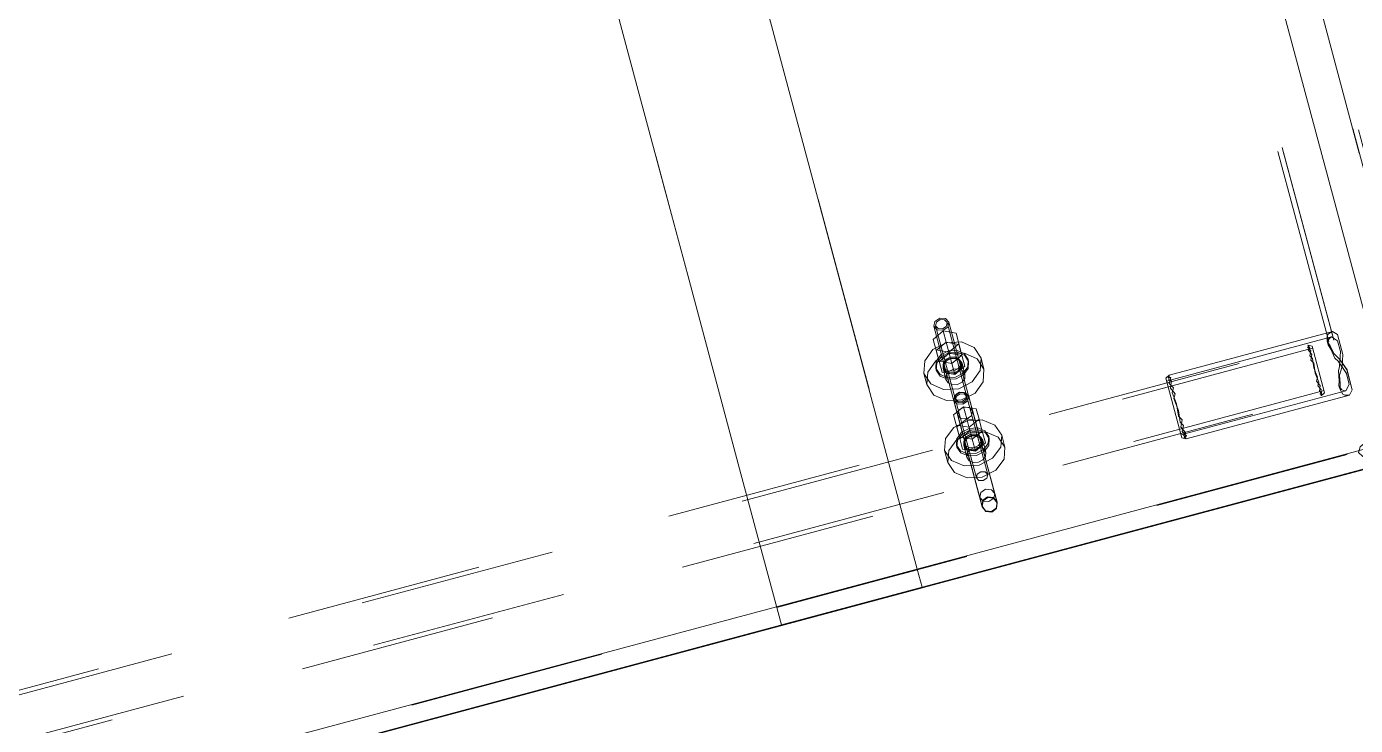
# Model space of a CAD drawing. Header units: millimetres. Extents: x -753 to 90, y 56274 to 56868.
# Drawn here: x -463.88 to -450.38, y 56734.59 to 56741.69 of the extents above; entities that cross this region are included whole.
import ezdxf

# ---------------------------------------------------------------- set-up
doc = ezdxf.new("R2010")
doc.units = ezdxf.units.MM
doc.linetypes.add('XKITLINE00', pattern=[0])
doc.linetypes.add('XKITLINE02', pattern=[4, 2, -2])
doc.layers.add('Cota', color=4, linetype='Continuous', lineweight=0)
doc.layers.add('Peça', color=2, linetype='Continuous', lineweight=0)

# ---------------------------------------------------------------- blocks, each defined once
blk = doc.blocks.new('*A627')
at = {"layer": 'Peça', "color": 7, "linetype": 'XKITLINE02', "lineweight": 0}
for p, q in [((-450.816, 56738.418), (-488.294, 56728.377)), ((-488.267, 56728.43), (-450.866, 56738.451)), ((-450.868, 56738.428), (-450.85, 56738.438)), ((-450.834, 56738.392), (-450.868, 56738.428)), ((-450.866, 56738.451), (-450.845, 56738.418)), ((-450.85, 56738.438), (-450.866, 56738.451)), ((-450.866, 56738.451), (-450.821, 56738.439)), ((-450.845, 56738.418), (-450.861, 56738.401)), ((-450.861, 56738.401), (-450.824, 56738.355)), ((-450.845, 56738.343), (-450.834, 56738.392)), ((-450.845, 56738.343), (-450.817, 56738.316)), ((-450.824, 56738.355), (-450.833, 56738.296)), ((-450.695, 56737.967), (-450.821, 56738.439)), ((-450.833, 56738.296), (-450.805, 56738.267)), ((-450.804, 56738.22), (-450.817, 56738.316)), ((-450.805, 56738.267), (-450.79, 56738.165)), ((-450.766, 56738.124), (-450.804, 56738.22)), ((-450.79, 56738.165), (-450.753, 56738.075)), ((-450.776, 56738.085), (-450.766, 56738.124)), ((-450.739, 56738.039), (-450.776, 56738.085)), ((-450.753, 56738.075), (-450.764, 56738.038)), ((-450.7, 56737.988), (-488.179, 56727.946)), ((-488.128, 56727.913), (-450.728, 56737.934)), ((-450.764, 56738.038), (-450.729, 56738.001)), ((-450.748, 56737.98), (-450.739, 56738.039)), ((-450.748, 56737.98), (-450.726, 56737.973)), ((-450.729, 56738.001), (-450.741, 56737.953)), ((-450.741, 56737.953), (-450.72, 56737.953)), ((-450.728, 56737.934), (-450.726, 56737.973)), ((-450.728, 56737.934), (-450.695, 56737.967)), ((-450.72, 56737.953), (-450.728, 56737.934))]:
    blk.add_line(p, q, dxfattribs=at)
blk = doc.blocks.new('*A640')
at = {"layer": 'Peça', "color": 7, "linetype": 'XKITLINE02', "lineweight": 0}
for p, q in [((-450.816, 56738.418), (-488.294, 56728.377)), ((-488.267, 56728.43), (-450.866, 56738.451)), ((-450.85, 56738.438), (-450.868, 56738.428)), ((-450.868, 56738.428), (-450.834, 56738.392)), ((-450.866, 56738.451), (-450.85, 56738.438)), ((-450.845, 56738.418), (-450.866, 56738.451)), ((-450.866, 56738.451), (-450.821, 56738.439)), ((-450.861, 56738.401), (-450.845, 56738.418)), ((-450.824, 56738.355), (-450.861, 56738.401)), ((-450.834, 56738.392), (-450.845, 56738.343)), ((-450.845, 56738.343), (-450.817, 56738.316)), ((-450.833, 56738.296), (-450.824, 56738.355)), ((-450.695, 56737.967), (-450.821, 56738.439)), ((-450.805, 56738.267), (-450.833, 56738.296)), ((-450.817, 56738.316), (-450.804, 56738.22)), ((-450.79, 56738.165), (-450.805, 56738.267)), ((-450.804, 56738.22), (-450.766, 56738.124)), ((-450.753, 56738.075), (-450.79, 56738.165)), ((-450.766, 56738.124), (-450.776, 56738.085)), ((-450.776, 56738.085), (-450.739, 56738.039)), ((-450.764, 56738.038), (-450.753, 56738.075)), ((-450.7, 56737.988), (-488.179, 56727.946)), ((-488.128, 56727.913), (-450.728, 56737.934)), ((-450.729, 56738.001), (-450.764, 56738.038)), ((-450.739, 56738.039), (-450.748, 56737.98)), ((-450.748, 56737.98), (-450.726, 56737.973)), ((-450.741, 56737.953), (-450.729, 56738.001)), ((-450.72, 56737.953), (-450.741, 56737.953)), ((-450.726, 56737.973), (-450.728, 56737.934)), ((-450.728, 56737.934), (-450.695, 56737.967)), ((-450.728, 56737.934), (-450.72, 56737.953))]:
    blk.add_line(p, q, dxfattribs=at)
blk = doc.blocks.new('*A1500')
at = {"layer": 'Peça', "color": 4, "linetype": 'XKITLINE00', "lineweight": 0}
for p, q in [((-457.937, 56742.039), (-457.794, 56741.506)), ((-457.794, 56741.506), (-457.646, 56740.951)), ((-456.263, 56735.792), (-435.67, 56741.309)), ((-456.214, 56735.606), (-435.62, 56741.123)), ((-457.646, 56740.951), (-457.331, 56739.777)), ((-457.331, 56739.777), (-457.166, 56739.16)), ((-457.166, 56739.16), (-456.639, 56737.192)), ((-456.453, 56736.5), (-456.639, 56737.192)), ((-450.303, 56737.183), (-456.212, 56735.6)), ((-456.214, 56735.606), (-456.453, 56736.5)), ((-456.212, 56735.6), (-456.214, 56735.606))]:
    blk.add_line(p, q, dxfattribs=at)
at = {"layer": 'Peça', "color": 7, "linetype": 'XKITLINE02', "lineweight": 0}
for p, q in [((-456.262, 56735.785), (-435.668, 56741.302)), ((-457.491, 56740.375), (-457.331, 56739.777)), ((-456.212, 56735.6), (-456.214, 56735.606))]:
    blk.add_line(p, q, dxfattribs=at)
blk = doc.blocks.new('*A1510')
at = {"layer": 'Peça', "color": 7, "linetype": 'XKITLINE02', "lineweight": 0}
for p, q in [((-452.3, 56738.084), (-450.625, 56738.533)), ((-450.615, 56738.59), (-452.275, 56738.145)), ((-450.67, 56738.492), (-450.668, 56738.547)), ((-450.67, 56738.492), (-450.66, 56738.453)), ((-450.638, 56738.442), (-450.67, 56738.492)), ((-450.668, 56738.547), (-450.656, 56738.566)), ((-450.66, 56738.453), (-450.658, 56738.5)), ((-450.658, 56738.5), (-450.644, 56738.522)), ((-450.656, 56738.566), (-450.615, 56738.59)), ((-450.625, 56738.533), (-450.644, 56738.522)), ((-450.625, 56738.533), (-450.563, 56738.495)), ((-450.615, 56738.59), (-450.564, 56738.559)), ((-450.564, 56738.559), (-450.509, 56738.354)), ((-450.563, 56738.495), (-450.533, 56738.384)), ((-450.633, 56738.411), (-450.66, 56738.453)), ((-450.601, 56738.364), (-450.638, 56738.442)), ((-450.633, 56738.411), (-450.589, 56738.319)), ((-450.535, 56738.301), (-450.601, 56738.364)), ((-450.533, 56738.384), (-450.542, 56738.232)), ((-450.516, 56738.233), (-450.509, 56738.354)), ((-450.589, 56738.319), (-450.558, 56738.289)), ((-450.473, 56738.161), (-450.558, 56738.289)), ((-450.555, 56738.19), (-450.542, 56738.232)), ((-450.546, 56738.088), (-450.555, 56738.19)), ((-450.516, 56738.233), (-450.543, 56738.145)), ((-450.468, 56738.199), (-450.535, 56738.301)), ((-450.468, 56738.199), (-450.413, 56737.995)), ((-452.275, 56738.145), (-452.308, 56738.113)), ((-452.308, 56738.113), (-452.146, 56737.509)), ((-452.275, 56738.145), (-452.285, 56738.121)), ((-452.285, 56738.121), (-452.258, 56738.121)), ((-452.278, 56738.096), (-452.275, 56738.145)), ((-452.278, 56738.096), (-452.249, 56738.087)), ((-452.258, 56738.121), (-452.273, 56738.06)), ((-452.273, 56738.06), (-452.23, 56738.015)), ((-452.249, 56738.087), (-452.261, 56738.014)), ((-450.546, 56738.088), (-450.549, 56738.038)), ((-450.543, 56738.145), (-450.536, 56738.059)), ((-450.536, 56738.059), (-450.538, 56738)), ((-450.445, 56738.051), (-450.473, 56738.161)), ((-452.261, 56738.014), (-452.214, 56737.956)), ((-452.23, 56738.015), (-452.244, 56737.969)), ((-452.244, 56737.969), (-452.198, 56737.855)), ((-452.227, 56737.907), (-452.214, 56737.956)), ((-452.154, 56737.538), (-450.479, 56737.987)), ((-450.442, 56737.942), (-452.102, 56737.497)), ((-450.538, 56738), (-450.549, 56738.038)), ((-450.549, 56738.038), (-450.523, 56737.999)), ((-450.538, 56738), (-450.508, 56737.953)), ((-450.523, 56737.999), (-450.5, 56737.987)), ((-450.508, 56737.953), (-450.488, 56737.942)), ((-450.479, 56737.987), (-450.5, 56737.987)), ((-450.488, 56737.942), (-450.442, 56737.942)), ((-450.479, 56737.987), (-450.445, 56738.051)), ((-450.442, 56737.942), (-450.413, 56737.995)), ((-452.179, 56737.787), (-452.227, 56737.907)), ((-452.198, 56737.855), (-452.179, 56737.727)), ((-452.163, 56737.666), (-452.179, 56737.787)), ((-452.179, 56737.727), (-452.143, 56737.691)), ((-452.163, 56737.666), (-452.127, 56737.632)), ((-452.143, 56737.691), (-452.155, 56737.618)), ((-452.155, 56737.618), (-452.108, 56737.56)), ((-452.127, 56737.632), (-452.142, 56737.572)), ((-452.099, 56737.526), (-452.142, 56737.572)), ((-452.108, 56737.56), (-452.128, 56737.539)), ((-452.128, 56737.539), (-452.102, 56737.497)), ((-452.122, 56737.513), (-452.099, 56737.526)), ((-452.102, 56737.497), (-452.122, 56737.513)), ((-452.146, 56737.509), (-452.102, 56737.497))]:
    blk.add_line(p, q, dxfattribs=at)
blk = doc.blocks.new('*A1511')
at = {"layer": 'Peça', "color": 7, "linetype": 'XKITLINE02', "lineweight": 0}
for p, q in [((-453.096, 56748.62), (-453.205, 56748.495)), ((-452.948, 56748.693), (-453.096, 56748.62)), ((-453.064, 56748.578), (-452.934, 56748.642)), ((-452.783, 56748.704), (-452.948, 56748.693)), ((-452.934, 56748.642), (-452.79, 56748.651)), ((-452.79, 56748.651), (-452.653, 56748.605)), ((-452.626, 56748.651), (-452.783, 56748.704)), ((-452.653, 56748.605), (-452.544, 56748.509)), ((-452.502, 56748.542), (-452.626, 56748.651)), ((-453.205, 56748.495), (-453.259, 56748.339)), ((-453.206, 56748.332), (-453.16, 56748.469)), ((-453.16, 56748.469), (-453.064, 56748.578)), ((-452.544, 56748.509), (-452.48, 56748.379)), ((-452.429, 56748.393), (-452.502, 56748.542)), ((-453.259, 56748.339), (-453.248, 56748.174)), ((-453.197, 56748.187), (-453.206, 56748.332)), ((-452.48, 56748.379), (-449.582, 56737.565)), ((-452.48, 56748.379), (-452.47, 56748.235)), ((-452.426, 56748.382), (-452.429, 56748.393)), ((-452.418, 56748.228), (-452.429, 56748.393)), ((-452.421, 56748.365), (-452.426, 56748.382)), ((-452.421, 56748.365), (-449.531, 56737.579)), ((-453.197, 56748.187), (-453.194, 56748.176)), ((-453.133, 56748.058), (-453.197, 56748.187)), ((-452.47, 56748.235), (-452.517, 56748.098)), ((-452.471, 56748.072), (-452.418, 56748.228)), ((-453.245, 56748.163), (-453.248, 56748.174)), ((-453.248, 56748.174), (-453.175, 56748.025)), ((-453.24, 56748.145), (-453.245, 56748.163)), ((-453.24, 56748.145), (-450.35, 56737.359)), ((-453.194, 56748.176), (-453.189, 56748.159)), ((-453.189, 56748.159), (-450.299, 56737.373)), ((-453.024, 56747.962), (-453.133, 56748.058)), ((-452.517, 56748.098), (-452.612, 56747.989)), ((-452.58, 56747.947), (-452.471, 56748.072)), ((-453.175, 56748.025), (-453.05, 56747.916)), ((-453.05, 56747.916), (-452.894, 56747.863)), ((-452.887, 56747.916), (-453.024, 56747.962)), ((-452.742, 56747.925), (-452.887, 56747.916)), ((-452.612, 56747.989), (-452.742, 56747.925)), ((-452.729, 56747.874), (-452.58, 56747.947)), ((-452.894, 56747.863), (-452.729, 56747.874)), ((-450.254, 56737.482), (-450.129, 56737.545)), ((-450.105, 56737.535), (-450.215, 56737.48)), ((-450.129, 56737.545), (-449.975, 56737.597)), ((-449.97, 56737.581), (-450.105, 56737.535)), ((-449.975, 56737.597), (-449.815, 56737.629)), ((-449.831, 56737.609), (-449.97, 56737.581)), ((-449.708, 56737.616), (-449.831, 56737.609)), ((-449.815, 56737.629), (-449.675, 56737.637)), ((-449.621, 56737.6), (-449.708, 56737.616)), ((-449.675, 56737.637), (-449.575, 56737.619)), ((-449.666, 56737.458), (-449.598, 56737.515)), ((-449.549, 56737.521), (-449.627, 56737.456)), ((-449.582, 56737.565), (-449.621, 56737.6)), ((-449.598, 56737.515), (-449.582, 56737.565)), ((-449.575, 56737.619), (-449.531, 56737.579)), ((-449.531, 56737.579), (-449.549, 56737.521)), ((-450.35, 56737.359), (-450.332, 56737.416)), ((-450.332, 56737.416), (-450.254, 56737.482)), ((-450.299, 56737.373), (-450.293, 56737.391)), ((-450.293, 56737.391), (-450.283, 56737.423)), ((-450.215, 56737.48), (-450.283, 56737.423)), ((-449.91, 56737.357), (-449.776, 56737.402)), ((-449.752, 56737.393), (-449.906, 56737.341)), ((-449.776, 56737.402), (-449.666, 56737.458)), ((-449.627, 56737.456), (-449.752, 56737.393)), ((-450.306, 56737.319), (-450.35, 56737.359)), ((-450.206, 56737.301), (-450.306, 56737.319)), ((-450.299, 56737.373), (-450.26, 56737.337)), ((-450.26, 56737.337), (-450.173, 56737.322)), ((-450.066, 56737.309), (-450.206, 56737.301)), ((-450.173, 56737.322), (-450.05, 56737.329)), ((-449.906, 56737.341), (-450.066, 56737.309)), ((-450.05, 56737.329), (-449.91, 56737.357))]:
    blk.add_line(p, q, dxfattribs=at)
blk = doc.blocks.new('*A1519')
at = {"layer": 'Peça', "color": 7, "linetype": 'XKITLINE02', "lineweight": 0}
for p, q in [((-453.205, 56748.496), (-453.096, 56748.62)), ((-453.096, 56748.62), (-452.948, 56748.693)), ((-452.934, 56748.642), (-453.064, 56748.578)), ((-452.948, 56748.693), (-452.782, 56748.704)), ((-452.789, 56748.651), (-452.934, 56748.642)), ((-452.652, 56748.605), (-452.789, 56748.651)), ((-452.782, 56748.704), (-452.626, 56748.651)), ((-452.543, 56748.509), (-452.652, 56748.605)), ((-452.626, 56748.651), (-452.624, 56748.649)), ((-452.624, 56748.649), (-452.501, 56748.542)), ((-453.258, 56748.339), (-453.205, 56748.496)), ((-453.159, 56748.469), (-453.206, 56748.332)), ((-453.064, 56748.578), (-453.159, 56748.469)), ((-452.479, 56748.38), (-452.543, 56748.509)), ((-452.501, 56748.542), (-452.428, 56748.393)), ((-453.247, 56748.174), (-453.258, 56748.339)), ((-453.206, 56748.332), (-453.196, 56748.188)), ((-452.479, 56748.38), (-452.476, 56748.369)), ((-452.47, 56748.235), (-452.479, 56748.38)), ((-452.476, 56748.369), (-452.472, 56748.351)), ((-452.472, 56748.351), (-450.86, 56742.333)), ((-452.425, 56748.382), (-452.428, 56748.393)), ((-452.428, 56748.393), (-452.417, 56748.228)), ((-452.421, 56748.365), (-452.425, 56748.382)), ((-452.421, 56748.365), (-449.531, 56737.579)), ((-453.196, 56748.188), (-450.299, 56737.373)), ((-453.196, 56748.188), (-453.132, 56748.058)), ((-452.517, 56748.098), (-452.47, 56748.235)), ((-452.417, 56748.228), (-452.471, 56748.072)), ((-453.244, 56748.163), (-453.247, 56748.174)), ((-453.174, 56748.026), (-453.247, 56748.174)), ((-453.24, 56748.145), (-453.244, 56748.163)), ((-453.24, 56748.145), (-450.35, 56737.359)), ((-453.132, 56748.058), (-453.023, 56747.962)), ((-452.612, 56747.989), (-452.517, 56748.098)), ((-452.471, 56748.072), (-452.58, 56747.947)), ((-453.05, 56747.916), (-453.174, 56748.026)), ((-452.893, 56747.863), (-453.05, 56747.916)), ((-453.023, 56747.962), (-452.886, 56747.916)), ((-452.886, 56747.916), (-452.742, 56747.925)), ((-452.742, 56747.925), (-452.612, 56747.989)), ((-452.58, 56747.947), (-452.728, 56747.874)), ((-452.728, 56747.874), (-452.893, 56747.863)), ((-450.86, 56742.333), (-449.582, 56737.565)), ((-450.129, 56737.545), (-450.254, 56737.482)), ((-450.215, 56737.48), (-450.105, 56737.536)), ((-449.975, 56737.597), (-450.129, 56737.545)), ((-450.105, 56737.536), (-449.97, 56737.581)), ((-449.815, 56737.629), (-449.975, 56737.597)), ((-449.97, 56737.581), (-449.831, 56737.609)), ((-449.831, 56737.609), (-449.708, 56737.616)), ((-449.675, 56737.637), (-449.815, 56737.629)), ((-449.708, 56737.616), (-449.621, 56737.601)), ((-449.575, 56737.619), (-449.675, 56737.637)), ((-449.598, 56737.515), (-449.666, 56737.458)), ((-449.626, 56737.456), (-449.549, 56737.521)), ((-449.621, 56737.601), (-449.582, 56737.565)), ((-449.582, 56737.565), (-449.598, 56737.515)), ((-449.531, 56737.579), (-449.575, 56737.619)), ((-449.549, 56737.521), (-449.531, 56737.579)), ((-450.344, 56737.378), (-450.332, 56737.417)), ((-450.254, 56737.482), (-450.332, 56737.417)), ((-450.299, 56737.373), (-450.283, 56737.423)), ((-450.283, 56737.423), (-450.215, 56737.48)), ((-449.775, 56737.402), (-449.91, 56737.357)), ((-449.906, 56737.341), (-449.752, 56737.393)), ((-449.666, 56737.458), (-449.775, 56737.402)), ((-449.752, 56737.393), (-449.626, 56737.456)), ((-450.35, 56737.359), (-450.344, 56737.378)), ((-450.35, 56737.359), (-450.306, 56737.319)), ((-450.306, 56737.319), (-450.206, 56737.301)), ((-450.26, 56737.337), (-450.299, 56737.373)), ((-450.172, 56737.322), (-450.26, 56737.337)), ((-450.206, 56737.301), (-450.065, 56737.309)), ((-450.05, 56737.329), (-450.172, 56737.322)), ((-450.065, 56737.309), (-449.906, 56737.341)), ((-449.91, 56737.357), (-450.05, 56737.329))]:
    blk.add_line(p, q, dxfattribs=at)
blk = doc.blocks.new('*A1520')
at = {"layer": 'Peça', "color": 7, "linetype": 'XKITLINE02', "lineweight": 0}
for p, q in [((-450.625, 56738.533), (-452.3, 56738.084)), ((-450.615, 56738.59), (-452.275, 56738.145)), ((-450.668, 56738.547), (-450.67, 56738.492)), ((-450.66, 56738.453), (-450.67, 56738.492)), ((-450.67, 56738.492), (-450.638, 56738.442)), ((-450.655, 56738.566), (-450.668, 56738.547)), ((-450.658, 56738.5), (-450.66, 56738.453)), ((-450.658, 56738.5), (-450.643, 56738.522)), ((-450.615, 56738.59), (-450.655, 56738.566)), ((-450.643, 56738.522), (-450.625, 56738.533)), ((-450.625, 56738.533), (-450.563, 56738.495)), ((-450.564, 56738.559), (-450.615, 56738.59)), ((-450.564, 56738.559), (-450.509, 56738.354)), ((-450.563, 56738.495), (-450.533, 56738.384)), ((-450.66, 56738.453), (-450.633, 56738.411)), ((-450.638, 56738.442), (-450.601, 56738.364)), ((-450.633, 56738.411), (-450.589, 56738.319)), ((-450.601, 56738.364), (-450.535, 56738.301)), ((-450.533, 56738.384), (-450.542, 56738.232)), ((-450.509, 56738.354), (-450.516, 56738.233)), ((-450.589, 56738.319), (-450.558, 56738.289)), ((-450.473, 56738.161), (-450.558, 56738.289)), ((-450.542, 56738.232), (-450.555, 56738.19)), ((-450.555, 56738.19), (-450.546, 56738.088)), ((-450.542, 56738.145), (-450.516, 56738.233)), ((-450.467, 56738.199), (-450.535, 56738.301)), ((-450.467, 56738.199), (-450.413, 56737.995)), ((-452.275, 56738.145), (-452.308, 56738.113)), ((-452.308, 56738.113), (-452.146, 56737.509)), ((-452.284, 56738.121), (-452.275, 56738.145)), ((-452.284, 56738.121), (-452.258, 56738.121)), ((-452.275, 56738.145), (-452.278, 56738.096)), ((-452.278, 56738.096), (-452.249, 56738.087)), ((-452.258, 56738.121), (-452.273, 56738.06)), ((-452.273, 56738.06), (-452.23, 56738.015)), ((-452.249, 56738.087), (-452.261, 56738.014)), ((-450.546, 56738.088), (-450.549, 56738.038)), ((-450.536, 56738.059), (-450.542, 56738.145)), ((-450.538, 56738), (-450.536, 56738.059)), ((-450.444, 56738.051), (-450.473, 56738.161)), ((-452.261, 56738.014), (-452.214, 56737.956)), ((-452.23, 56738.015), (-452.244, 56737.969)), ((-452.244, 56737.969), (-452.198, 56737.855)), ((-452.214, 56737.956), (-452.227, 56737.907)), ((-450.479, 56737.987), (-452.154, 56737.538)), ((-450.441, 56737.942), (-452.102, 56737.498)), ((-450.538, 56738), (-450.549, 56738.038)), ((-450.549, 56738.038), (-450.523, 56737.999)), ((-450.508, 56737.953), (-450.538, 56738)), ((-450.523, 56737.999), (-450.5, 56737.987)), ((-450.488, 56737.942), (-450.508, 56737.953)), ((-450.5, 56737.987), (-450.479, 56737.987)), ((-450.441, 56737.942), (-450.488, 56737.942)), ((-450.479, 56737.987), (-450.444, 56738.051)), ((-450.413, 56737.995), (-450.441, 56737.942)), ((-452.227, 56737.907), (-452.179, 56737.787)), ((-452.198, 56737.855), (-452.179, 56737.727)), ((-452.179, 56737.787), (-452.162, 56737.666)), ((-452.179, 56737.727), (-452.143, 56737.691)), ((-452.162, 56737.666), (-452.149, 56737.653)), ((-452.143, 56737.691), (-452.155, 56737.618)), ((-452.149, 56737.653), (-452.127, 56737.633)), ((-452.155, 56737.618), (-452.108, 56737.561)), ((-452.127, 56737.633), (-452.142, 56737.572)), ((-452.142, 56737.572), (-452.099, 56737.527)), ((-452.108, 56737.561), (-452.128, 56737.539)), ((-452.102, 56737.498), (-452.128, 56737.539)), ((-452.099, 56737.527), (-452.121, 56737.513)), ((-452.121, 56737.513), (-452.102, 56737.498)), ((-452.146, 56737.509), (-452.102, 56737.498))]:
    blk.add_line(p, q, dxfattribs=at)
blk = doc.blocks.new('*A1566')
at = {"layer": 'Peça', "color": 7, "linetype": 'XKITLINE02', "lineweight": 0}
for p, q in [((-454.641, 56738.287), (-454.594, 56738.352)), ((-454.589, 56738.334), (-454.636, 56738.269)), ((-454.594, 56738.352), (-454.516, 56738.392)), ((-454.511, 56738.374), (-454.589, 56738.334)), ((-454.499, 56738.329), (-454.54, 56738.308)), ((-454.516, 56738.392), (-454.429, 56738.396)), ((-454.424, 56738.378), (-454.511, 56738.374)), ((-454.453, 56738.332), (-454.499, 56738.329)), ((-454.415, 56738.314), (-454.453, 56738.332)), ((-454.429, 56738.396), (-454.356, 56738.364)), ((-454.351, 56738.345), (-454.424, 56738.378)), ((-454.356, 56738.364), (-454.316, 56738.303)), ((-454.312, 56738.285), (-454.351, 56738.345)), ((-454.645, 56738.215), (-454.641, 56738.287)), ((-454.64, 56738.197), (-454.645, 56738.215)), ((-454.605, 56738.155), (-454.645, 56738.215)), ((-454.636, 56738.269), (-454.64, 56738.197)), ((-454.64, 56738.197), (-454.6, 56738.136)), ((-454.565, 56738.274), (-454.568, 56738.236)), ((-454.563, 56738.218), (-454.568, 56738.236)), ((-454.568, 56738.236), (-454.546, 56738.204)), ((-454.54, 56738.308), (-454.565, 56738.274)), ((-454.563, 56738.218), (-454.56, 56738.256)), ((-454.542, 56738.186), (-454.563, 56738.218)), ((-454.56, 56738.256), (-454.536, 56738.29)), ((-454.546, 56738.204), (-454.508, 56738.187)), ((-454.536, 56738.29), (-454.495, 56738.311)), ((-454.508, 56738.187), (-454.462, 56738.189)), ((-454.495, 56738.311), (-454.449, 56738.314)), ((-454.462, 56738.189), (-454.421, 56738.21)), ((-454.416, 56738.192), (-454.457, 56738.171)), ((-454.449, 56738.314), (-454.41, 56738.296)), ((-454.421, 56738.21), (-454.396, 56738.244)), ((-454.391, 56738.226), (-454.416, 56738.192)), ((-454.394, 56738.282), (-454.415, 56738.314)), ((-454.41, 56738.296), (-454.389, 56738.264)), ((-454.396, 56738.244), (-454.394, 56738.282)), ((-454.389, 56738.264), (-454.394, 56738.282)), ((-454.389, 56738.264), (-454.391, 56738.226)), ((-454.321, 56738.231), (-454.368, 56738.166)), ((-454.363, 56738.148), (-454.316, 56738.213)), ((-454.316, 56738.303), (-454.321, 56738.231)), ((-454.312, 56738.285), (-454.316, 56738.303)), ((-454.316, 56738.213), (-454.312, 56738.285)), ((-454.532, 56738.122), (-454.605, 56738.155)), ((-454.6, 56738.136), (-454.527, 56738.104)), ((-454.503, 56738.168), (-454.542, 56738.186)), ((-454.445, 56738.126), (-454.532, 56738.122)), ((-454.527, 56738.104), (-454.44, 56738.108)), ((-454.457, 56738.171), (-454.503, 56738.168)), ((-454.368, 56738.166), (-454.445, 56738.126)), ((-454.44, 56738.108), (-454.363, 56738.148))]:
    blk.add_line(p, q, dxfattribs=at)
blk = doc.blocks.new('*A1567')
at = {"layer": 'Peça', "color": 7, "linetype": 'XKITLINE02', "lineweight": 0}
for p, q in [((-454.675, 56738.405), (-454.539, 56738.475)), ((-454.539, 56738.475), (-454.385, 56738.483)), ((-454.385, 56738.483), (-454.256, 56738.425)), ((-454.758, 56738.291), (-454.675, 56738.405)), ((-454.508, 56738.362), (-454.645, 56738.292)), ((-454.355, 56738.369), (-454.508, 56738.362)), ((-454.226, 56738.312), (-454.355, 56738.369)), ((-454.256, 56738.425), (-454.186, 56738.319)), ((-454.766, 56738.163), (-454.758, 56738.291)), ((-454.645, 56738.292), (-454.728, 56738.177)), ((-454.57, 56738.258), (-454.572, 56738.215)), ((-454.542, 56738.102), (-454.572, 56738.215)), ((-454.572, 56738.215), (-454.549, 56738.179)), ((-454.542, 56738.296), (-454.57, 56738.258)), ((-454.497, 56738.319), (-454.542, 56738.296)), ((-454.512, 56738.182), (-454.466, 56738.206)), ((-454.446, 56738.322), (-454.497, 56738.319)), ((-454.466, 56738.206), (-454.415, 56738.208)), ((-454.403, 56738.302), (-454.446, 56738.322)), ((-454.415, 56738.208), (-454.372, 56738.189)), ((-454.409, 56738.186), (-454.382, 56738.224)), ((-454.379, 56738.267), (-454.403, 56738.302)), ((-454.382, 56738.224), (-454.379, 56738.267)), ((-454.349, 56738.153), (-454.379, 56738.267)), ((-454.372, 56738.189), (-454.349, 56738.153)), ((-454.193, 56738.191), (-454.276, 56738.077)), ((-454.156, 56738.205), (-454.226, 56738.312)), ((-454.186, 56738.319), (-454.193, 56738.191)), ((-454.156, 56738.205), (-454.186, 56738.319)), ((-454.163, 56738.077), (-454.156, 56738.205)), ((-454.735, 56738.05), (-454.766, 56738.163)), ((-454.695, 56738.057), (-454.766, 56738.163)), ((-454.728, 56738.177), (-454.735, 56738.05)), ((-454.566, 56737.999), (-454.695, 56738.057)), ((-454.549, 56738.179), (-454.506, 56738.16)), ((-454.542, 56738.102), (-454.539, 56738.144)), ((-454.519, 56738.066), (-454.542, 56738.102)), ((-454.539, 56738.144), (-454.512, 56738.182)), ((-454.476, 56738.047), (-454.519, 56738.066)), ((-454.506, 56738.16), (-454.455, 56738.163)), ((-454.455, 56738.163), (-454.409, 56738.186)), ((-454.379, 56738.073), (-454.424, 56738.049)), ((-454.276, 56738.077), (-454.413, 56738.007)), ((-454.351, 56738.111), (-454.379, 56738.073)), ((-454.349, 56738.153), (-454.351, 56738.111)), ((-454.246, 56737.963), (-454.163, 56738.077)), ((-454.735, 56738.05), (-454.665, 56737.943)), ((-454.665, 56737.943), (-454.536, 56737.886)), ((-454.413, 56738.007), (-454.566, 56737.999)), ((-454.424, 56738.049), (-454.476, 56738.047)), ((-454.383, 56737.893), (-454.246, 56737.963)), ((-454.536, 56737.886), (-454.383, 56737.893))]:
    blk.add_line(p, q, dxfattribs=at)
blk = doc.blocks.new('*A1572')
at = {"layer": 'Peça', "color": 4, "linetype": 'XKITLINE00', "lineweight": 0}
for p, q in [((-454.452, 56737.936), (-454.463, 56737.889)), ((-454.403, 56737.968), (-454.452, 56737.936)), ((-454.445, 56737.893), (-454.436, 56737.93)), ((-454.436, 56737.93), (-454.399, 56737.954)), ((-454.344, 56737.965), (-454.403, 56737.968)), ((-454.399, 56737.954), (-454.354, 56737.952)), ((-454.354, 56737.952), (-454.329, 56737.925)), ((-454.311, 56737.929), (-454.344, 56737.965)), ((-454.329, 56737.925), (-454.337, 56737.888)), ((-454.322, 56737.882), (-454.311, 56737.929)), ((-454.311, 56737.929), (-454.26, 56737.74)), ((-454.463, 56737.889), (-454.412, 56737.699)), ((-454.463, 56737.889), (-454.43, 56737.853)), ((-454.419, 56737.866), (-454.445, 56737.893)), ((-454.43, 56737.853), (-454.371, 56737.85)), ((-454.375, 56737.864), (-454.419, 56737.866)), ((-454.337, 56737.888), (-454.375, 56737.864)), ((-454.371, 56737.85), (-454.322, 56737.882))]:
    blk.add_line(p, q, dxfattribs=at)
at = {"layer": 'Peça', "color": 7, "linetype": 'XKITLINE02', "lineweight": 0}
for p, q in [((-454.329, 56737.925), (-454.117, 56737.134)), ((-454.445, 56737.893), (-454.233, 56737.103)), ((-454.412, 56737.788), (-454.423, 56737.74)), ((-454.363, 56737.82), (-454.412, 56737.788)), ((-454.304, 56737.817), (-454.363, 56737.82)), ((-454.271, 56737.781), (-454.304, 56737.817)), ((-454.423, 56737.74), (-454.175, 56736.814)), ((-454.423, 56737.74), (-454.39, 56737.704)), ((-454.412, 56737.699), (-454.305, 56737.299)), ((-454.39, 56737.704), (-454.331, 56737.701)), ((-454.331, 56737.701), (-454.282, 56737.733)), ((-454.282, 56737.733), (-454.271, 56737.781)), ((-454.271, 56737.781), (-454.023, 56736.855)), ((-454.26, 56737.74), (-454.152, 56737.339)), ((-454.225, 56737.14), (-454.233, 56737.103)), ((-454.187, 56737.164), (-454.225, 56737.14)), ((-454.143, 56737.162), (-454.187, 56737.164)), ((-454.117, 56737.134), (-454.143, 56737.162)), ((-454.126, 56737.098), (-454.117, 56737.134)), ((-454.233, 56737.103), (-454.208, 56737.076)), ((-454.208, 56737.076), (-454.163, 56737.074)), ((-454.163, 56737.074), (-454.126, 56737.098)), ((-454.167, 56736.874), (-454.175, 56736.814)), ((-454.119, 56736.91), (-454.167, 56736.874)), ((-454.059, 56736.902), (-454.119, 56736.91)), ((-454.023, 56736.855), (-454.059, 56736.902)), ((-454.031, 56736.795), (-454.023, 56736.855)), ((-454.023, 56736.855), (-454.028, 56736.873)), ((-454.175, 56736.814), (-454.18, 56736.832)), ((-454.139, 56736.766), (-454.175, 56736.814)), ((-454.139, 56736.766), (-454.079, 56736.758)), ((-454.079, 56736.758), (-454.031, 56736.795))]:
    blk.add_line(p, q, dxfattribs=at)
blk = doc.blocks.new('*A1587')
at = {"layer": 'Peça', "color": 7, "linetype": 'XKITLINE02', "lineweight": 0}
for p, q in [((-454.665, 56738.643), (-454.654, 56738.692)), ((-454.665, 56738.643), (-454.174, 56736.808)), ((-454.631, 56738.605), (-454.665, 56738.643)), ((-454.654, 56738.692), (-454.605, 56738.725)), ((-454.639, 56738.685), (-454.647, 56738.648)), ((-454.449, 56737.909), (-454.647, 56738.648)), ((-454.647, 56738.648), (-454.621, 56738.619)), ((-454.601, 56738.71), (-454.639, 56738.685)), ((-454.572, 56738.601), (-454.631, 56738.605)), ((-454.621, 56738.619), (-454.576, 56738.616)), ((-454.605, 56738.725), (-454.547, 56738.721)), ((-454.557, 56738.707), (-454.601, 56738.71)), ((-454.576, 56738.616), (-454.539, 56738.641)), ((-454.523, 56738.634), (-454.572, 56738.601)), ((-454.531, 56738.679), (-454.557, 56738.707)), ((-454.547, 56738.721), (-454.513, 56738.683)), ((-454.539, 56738.641), (-454.531, 56738.679)), ((-454.333, 56737.94), (-454.531, 56738.679)), ((-454.513, 56738.683), (-454.523, 56738.634)), ((-454.513, 56738.683), (-454.021, 56736.848)), ((-454.449, 56737.909), (-454.441, 56737.947)), ((-454.441, 56737.947), (-454.404, 56737.972)), ((-454.404, 56737.972), (-454.359, 56737.969)), ((-454.359, 56737.969), (-454.333, 56737.94)), ((-454.333, 56737.94), (-454.341, 56737.903)), ((-454.423, 56737.881), (-454.449, 56737.909)), ((-454.379, 56737.878), (-454.423, 56737.881)), ((-454.341, 56737.903), (-454.379, 56737.878)), ((-454.188, 56736.952), (-454.139, 56736.985)), ((-454.139, 56736.985), (-454.08, 56736.981)), ((-454.08, 56736.981), (-454.046, 56736.944)), ((-454.199, 56736.903), (-454.188, 56736.952)), ((-454.165, 56736.865), (-454.199, 56736.903)), ((-454.165, 56736.867), (-454.174, 56736.808)), ((-454.117, 56736.903), (-454.165, 56736.867)), ((-454.106, 56736.861), (-454.165, 56736.865)), ((-454.058, 56736.896), (-454.117, 56736.903)), ((-454.057, 56736.894), (-454.106, 56736.861)), ((-454.021, 56736.848), (-454.058, 56736.896)), ((-454.046, 56736.944), (-454.057, 56736.894)), ((-454.029, 56736.789), (-454.021, 56736.848)), ((-454.174, 56736.808), (-454.137, 56736.76)), ((-454.137, 56736.76), (-454.077, 56736.753)), ((-454.077, 56736.753), (-454.029, 56736.789))]:
    blk.add_line(p, q, dxfattribs=at)
blk = doc.blocks.new('*A1595')
at = {"layer": 'Peça', "color": 7, "linetype": 'XKITLINE02', "lineweight": 0}
for p, q in [((-454.364, 56737.824), (-454.431, 56737.769)), ((-454.331, 56737.702), (-454.364, 56737.824)), ((-454.364, 56737.824), (-454.278, 56737.81)), ((-454.433, 56737.619), (-454.331, 56737.702)), ((-454.331, 56737.702), (-454.202, 56737.681))]:
    blk.add_line(p, q, dxfattribs=at)
at = {"layer": 'Peça', "color": 4, "linetype": 'XKITLINE00', "lineweight": 0}
for p, q in [((-454.278, 56737.81), (-454.234, 56737.803)), ((-454.234, 56737.803), (-454.206, 56737.699)), ((-454.431, 56737.769), (-454.466, 56737.741)), ((-454.466, 56737.741), (-454.406, 56737.515)), ((-454.308, 56737.616), (-454.206, 56737.699)), ((-454.206, 56737.699), (-454.174, 56737.577)), ((-454.438, 56737.637), (-454.308, 56737.616)), ((-454.276, 56737.494), (-454.406, 56737.515)), ((-454.276, 56737.494), (-454.308, 56737.616)), ((-454.174, 56737.577), (-454.276, 56737.494))]:
    blk.add_line(p, q, dxfattribs=at)
blk = doc.blocks.new('*A1596')
at = {"layer": 'Peça', "color": 7, "linetype": 'XKITLINE02', "lineweight": 0}
for p, q in [((-454.331, 56737.702), (-454.433, 56737.619)), ((-454.299, 56737.581), (-454.331, 56737.702)), ((-454.202, 56737.681), (-454.331, 56737.702)), ((-454.202, 56737.681), (-454.174, 56737.577)), ((-454.406, 56737.515), (-454.433, 56737.619)), ((-454.433, 56737.619), (-454.406, 56737.515)), ((-454.401, 56737.498), (-454.299, 56737.581)), ((-454.299, 56737.581), (-454.169, 56737.56))]:
    blk.add_line(p, q, dxfattribs=at)
at = {"layer": 'Peça', "color": 4, "linetype": 'XKITLINE00', "lineweight": 0}
for p, q in [((-454.276, 56737.494), (-454.406, 56737.515)), ((-454.406, 56737.515), (-454.373, 56737.393)), ((-454.276, 56737.494), (-454.174, 56737.577)), ((-454.174, 56737.577), (-454.141, 56737.456)), ((-454.243, 56737.373), (-454.373, 56737.393)), ((-454.243, 56737.373), (-454.276, 56737.494)), ((-454.141, 56737.456), (-454.243, 56737.373))]:
    blk.add_line(p, q, dxfattribs=at)
blk = doc.blocks.new('*A1597')
at = {"layer": 'Peça', "color": 4, "linetype": 'XKITLINE00', "lineweight": 0}
for p, q in [((-454.409, 56737.53), (-454.43, 56737.502)), ((-454.178, 56737.592), (-454.146, 56737.578)), ((-454.107, 56737.521), (-454.146, 56737.578)), ((-454.112, 56737.451), (-454.107, 56737.521)), ((-454.102, 56737.501), (-454.107, 56737.521)), ((-454.43, 56737.502), (-454.435, 56737.433)), ((-454.43, 56737.413), (-454.435, 56737.433)), ((-454.435, 56737.433), (-454.396, 56737.375)), ((-454.391, 56737.355), (-454.43, 56737.413)), ((-454.237, 56737.349), (-454.159, 56737.388)), ((-454.159, 56737.388), (-454.112, 56737.451)), ((-454.106, 56737.431), (-454.154, 56737.369)), ((-454.102, 56737.501), (-454.106, 56737.431)), ((-454.396, 56737.375), (-454.323, 56737.344)), ((-454.318, 56737.325), (-454.391, 56737.355)), ((-454.323, 56737.344), (-454.237, 56737.349)), ((-454.232, 56737.329), (-454.318, 56737.325)), ((-454.154, 56737.369), (-454.232, 56737.329))]:
    blk.add_line(p, q, dxfattribs=at)
at = {"layer": 'Peça', "color": 7, "linetype": 'XKITLINE02', "lineweight": 0}
for p, q in [((-454.425, 56737.483), (-454.377, 56737.546)), ((-454.383, 56737.565), (-454.409, 56737.53)), ((-454.305, 56737.604), (-454.383, 56737.565)), ((-454.377, 56737.546), (-454.3, 56737.585)), ((-454.355, 56737.49), (-454.33, 56737.523)), ((-454.33, 56737.523), (-454.289, 56737.544)), ((-454.284, 56737.525), (-454.325, 56737.504)), ((-454.218, 56737.609), (-454.305, 56737.604)), ((-454.3, 56737.585), (-454.213, 56737.59)), ((-454.289, 56737.544), (-454.243, 56737.547)), ((-454.238, 56737.527), (-454.284, 56737.525)), ((-454.243, 56737.547), (-454.205, 56737.531)), ((-454.238, 56737.527), (-454.22, 56737.52)), ((-454.22, 56737.52), (-454.2, 56737.511)), ((-454.218, 56737.609), (-454.178, 56737.592)), ((-454.213, 56737.59), (-454.141, 56737.559)), ((-454.205, 56737.531), (-454.184, 56737.5)), ((-454.141, 56737.559), (-454.102, 56737.501)), ((-454.43, 56737.413), (-454.425, 56737.483)), ((-454.358, 56737.453), (-454.355, 56737.49)), ((-454.353, 56737.434), (-454.358, 56737.453)), ((-454.337, 56737.423), (-454.358, 56737.453)), ((-454.35, 56737.471), (-454.353, 56737.434)), ((-454.353, 56737.434), (-454.332, 56737.403)), ((-454.325, 56737.504), (-454.35, 56737.471)), ((-454.299, 56737.406), (-454.337, 56737.423)), ((-454.332, 56737.403), (-454.294, 56737.387)), ((-454.253, 56737.409), (-454.299, 56737.406)), ((-454.294, 56737.387), (-454.248, 56737.39)), ((-454.212, 56737.43), (-454.253, 56737.409)), ((-454.248, 56737.39), (-454.207, 56737.41)), ((-454.187, 56737.463), (-454.212, 56737.43)), ((-454.207, 56737.41), (-454.181, 56737.443)), ((-454.179, 56737.48), (-454.2, 56737.511)), ((-454.184, 56737.5), (-454.187, 56737.463)), ((-454.179, 56737.48), (-454.184, 56737.5)), ((-454.181, 56737.443), (-454.179, 56737.48))]:
    blk.add_line(p, q, dxfattribs=at)
blk = doc.blocks.new('*A1598')
at = {"layer": 'Peça', "color": 7, "linetype": 'XKITLINE02', "lineweight": 0}
for p, q in [((-454.326, 56737.682), (-454.436, 56737.627)), ((-454.204, 56737.689), (-454.326, 56737.682)), ((-454.43, 56737.492), (-454.294, 56737.561)), ((-454.331, 56737.509), (-454.286, 56737.532)), ((-454.294, 56737.561), (-454.141, 56737.569)), ((-454.286, 56737.532), (-454.235, 56737.535)), ((-454.235, 56737.535), (-454.192, 56737.517)), ((-454.192, 56737.517), (-454.169, 56737.483)), ((-454.141, 56737.569), (-454.012, 56737.515)), ((-454.012, 56737.515), (-453.943, 56737.413)), ((-454.523, 56737.258), (-454.514, 56737.381)), ((-454.514, 56737.381), (-454.43, 56737.492)), ((-454.362, 56737.431), (-454.359, 56737.472)), ((-454.362, 56737.431), (-454.33, 56737.31)), ((-454.339, 56737.397), (-454.362, 56737.431)), ((-454.359, 56737.472), (-454.331, 56737.509)), ((-454.297, 56737.379), (-454.339, 56737.397)), ((-454.299, 56737.388), (-454.327, 56737.351)), ((-454.253, 56737.411), (-454.299, 56737.388)), ((-454.246, 56737.382), (-454.297, 56737.379)), ((-454.202, 56737.413), (-454.253, 56737.411)), ((-454.2, 56737.405), (-454.246, 56737.382)), ((-454.16, 56737.395), (-454.202, 56737.413)), ((-454.172, 56737.442), (-454.2, 56737.405)), ((-454.169, 56737.483), (-454.172, 56737.442)), ((-454.169, 56737.483), (-454.137, 56737.361)), ((-454.137, 56737.361), (-454.16, 56737.395)), ((-454.327, 56737.351), (-454.33, 56737.31)), ((-454.33, 56737.31), (-454.307, 56737.276)), ((-454.307, 56737.276), (-454.264, 56737.258)), ((-454.264, 56737.258), (-454.213, 56737.26)), ((-454.213, 56737.26), (-454.167, 56737.283)), ((-454.167, 56737.283), (-454.139, 56737.32)), ((-454.139, 56737.32), (-454.137, 56737.361))]:
    blk.add_line(p, q, dxfattribs=at)
at = {"layer": 'Peça', "color": 4, "linetype": 'XKITLINE00', "lineweight": 0}
for p, q in [((-454.173, 56737.691), (-454.204, 56737.689)), ((-454.045, 56737.637), (-454.173, 56737.691)), ((-454.463, 56737.613), (-454.547, 56737.502)), ((-454.436, 56737.627), (-454.463, 56737.613)), ((-453.976, 56737.535), (-454.045, 56737.637)), ((-453.985, 56737.412), (-453.976, 56737.535)), ((-453.943, 56737.413), (-453.976, 56737.535)), ((-454.547, 56737.502), (-454.556, 56737.379)), ((-454.523, 56737.258), (-454.556, 56737.379)), ((-454.556, 56737.379), (-454.487, 56737.277)), ((-454.069, 56737.301), (-453.985, 56737.412)), ((-453.943, 56737.413), (-453.952, 56737.29)), ((-454.454, 56737.156), (-454.523, 56737.258)), ((-454.487, 56737.277), (-454.358, 56737.223)), ((-454.205, 56737.232), (-454.069, 56737.301)), ((-453.952, 56737.29), (-454.036, 56737.179)), ((-454.326, 56737.102), (-454.454, 56737.156)), ((-454.358, 56737.223), (-454.205, 56737.232)), ((-454.173, 56737.11), (-454.326, 56737.102)), ((-454.036, 56737.179), (-454.173, 56737.11))]:
    blk.add_line(p, q, dxfattribs=at)
blk = doc.blocks.new('*A1599')
at = {"layer": 'Peça', "color": 7, "linetype": 'XKITLINE02', "lineweight": 0}
for p, q in [((-454.672, 56738.509), (-454.57, 56738.595)), ((-454.54, 56738.481), (-454.57, 56738.595)), ((-454.57, 56738.595), (-454.44, 56738.571)), ((-454.672, 56738.509), (-454.612, 56738.288)), ((-454.54, 56738.481), (-454.641, 56738.396)), ((-454.41, 56738.458), (-454.54, 56738.481)), ((-454.411, 56738.463), (-454.512, 56738.378)), ((-454.381, 56738.35), (-454.44, 56738.571)), ((-454.512, 56738.378), (-454.643, 56738.401)), ((-454.482, 56738.264), (-454.512, 56738.378)), ((-454.482, 56738.264), (-454.381, 56738.35)), ((-454.612, 56738.288), (-454.482, 56738.264))]:
    blk.add_line(p, q, dxfattribs=at)
blk = doc.blocks.new('*A1600')
at = {"layer": 'Peça', "color": 7, "linetype": 'XKITLINE02', "lineweight": 0}
for p, q in [((-454.641, 56738.396), (-454.54, 56738.481)), ((-454.51, 56738.367), (-454.54, 56738.481)), ((-454.54, 56738.481), (-454.41, 56738.458)), ((-454.641, 56738.396), (-454.582, 56738.174)), ((-454.51, 56738.367), (-454.611, 56738.282)), ((-454.379, 56738.344), (-454.51, 56738.367)), ((-454.381, 56738.35), (-454.482, 56738.264)), ((-454.35, 56738.236), (-454.41, 56738.458)), ((-454.482, 56738.264), (-454.612, 56738.288)), ((-454.452, 56738.151), (-454.482, 56738.264)), ((-454.452, 56738.151), (-454.35, 56738.236)), ((-454.582, 56738.174), (-454.452, 56738.151))]:
    blk.add_line(p, q, dxfattribs=at)
blk = doc.blocks.new('*A1605')
at = {"layer": 'Peça', "color": 4, "linetype": 'XKITLINE00', "lineweight": 0}
for p, q in [((-457.919, 56747.69), (-454.834, 56736.175)), ((-475.428, 56730.658), (-454.834, 56736.175)), ((-454.834, 56736.175), (-454.784, 56735.989)), ((-475.378, 56730.472), (-454.784, 56735.989)), ((-475.376, 56730.466), (-454.782, 56735.983)), ((-454.782, 56735.983), (-454.784, 56735.989))]:
    blk.add_line(p, q, dxfattribs=at)
at = {"layer": 'Peça', "color": 7, "linetype": 'XKITLINE02', "lineweight": 0}
for p, q in [((-457.911, 56747.662), (-454.834, 56736.175)), ((-475.426, 56730.651), (-454.832, 56736.168)), ((-454.784, 56735.989), (-454.782, 56735.983))]:
    blk.add_line(p, q, dxfattribs=at)
blk = doc.blocks.new('*A2172')
at = {"layer": 'Cota', "color": 7, "linetype": 'XKITLINE00', "lineweight": 0}
blk.add_line((-445.652, 56721.463), (-465.049, 56793.856), dxfattribs=at)
blk = doc.blocks.new('*A2189')
at = {"layer": 'Cota', "color": 7, "linetype": 'XKITLINE00', "lineweight": 0}
blk.add_line((-445.652, 56721.463), (-465.049, 56793.856), dxfattribs=at)

msp = doc.modelspace()

# ---------------------------------------------------------------- block references
at = {"lineweight": 0}
for name in ['*A2189', '*A2172', '*A1500', '*A1511', '*A1519', '*A1605', '*A1599', '*A1587', '*A1567', '*A1600', '*A1510', '*A1520', '*A627', '*A640', '*A1566', '*A1572', '*A1595', '*A1598', '*A1596', '*A1597']:
    msp.add_blockref(name, (0, 0), dxfattribs=at)

doc.saveas('drawing.dxf')
